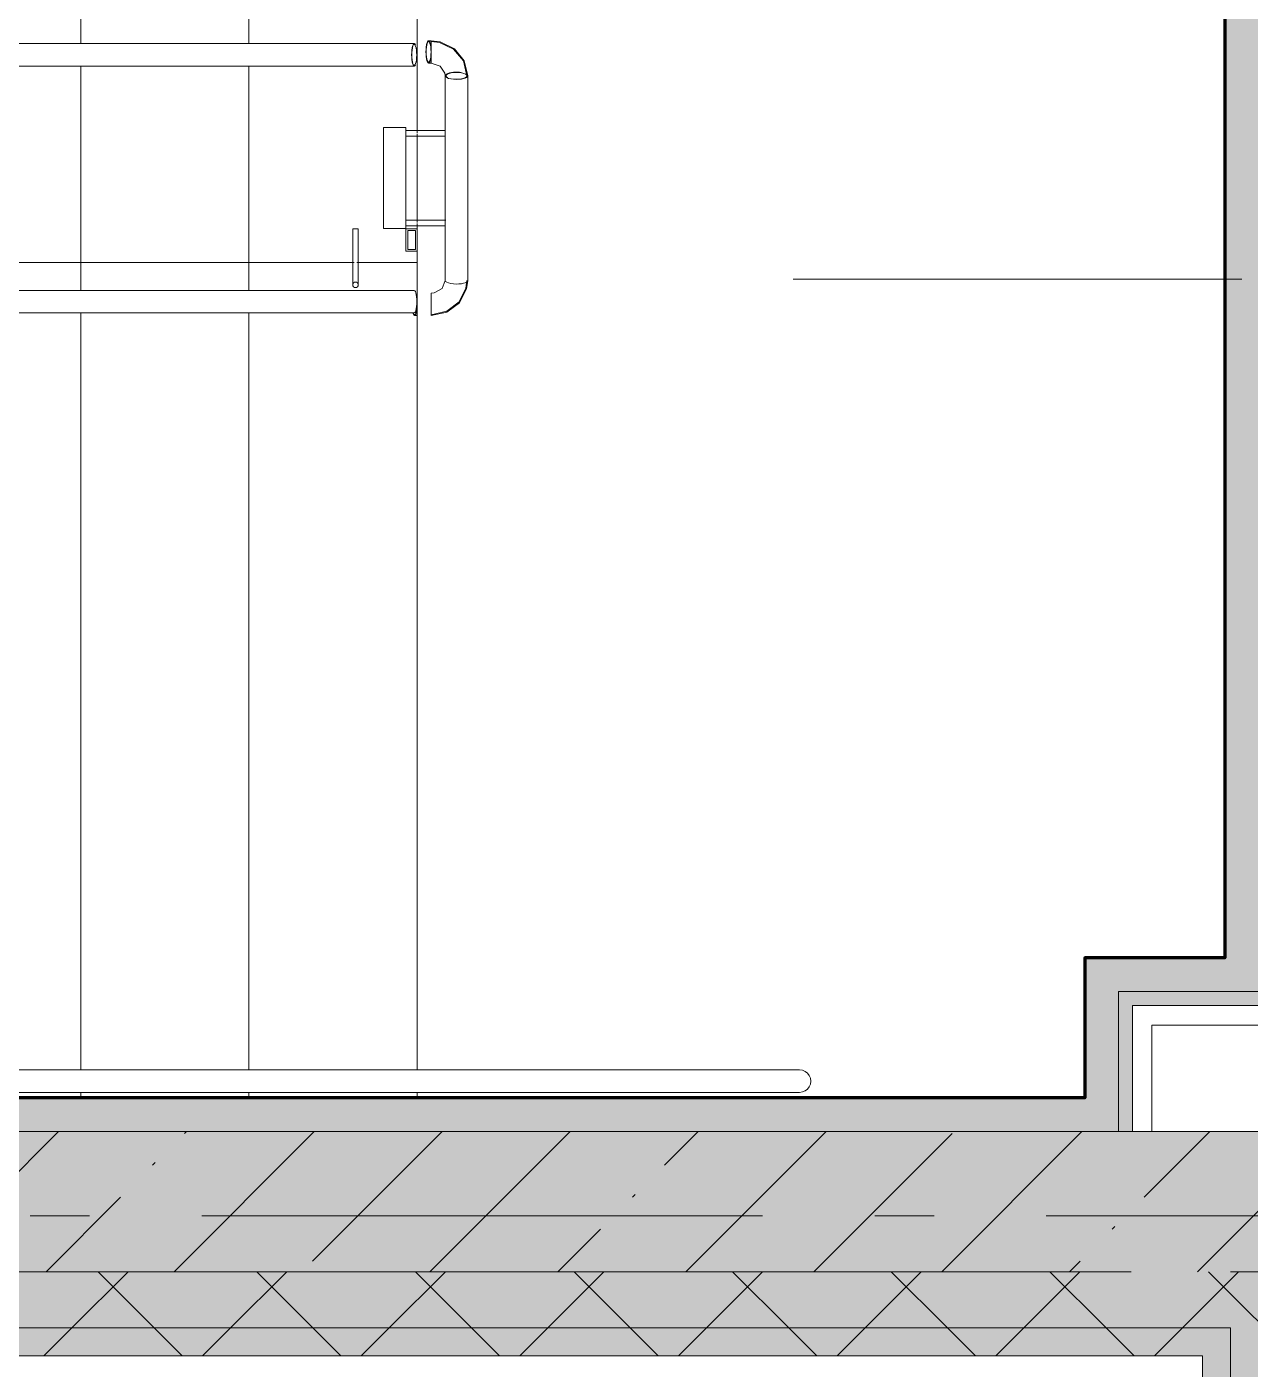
# Model space of a CAD drawing. Header units: millimetres. Extents: x -537608 to 253996, y -217170 to 186033.
# Drawn here: x -293657 to -291476, y 626 to 3019 of the extents above; entities that cross this region are included whole.
import ezdxf

# ---------------------------------------------------------------- set-up
doc = ezdxf.new("R2010")
doc.units = ezdxf.units.MM
doc.layers.add('16) Лак 1.6м', color=160, linetype='Continuous', lineweight=90)
doc.layers.add('PDF _Геометрия', color=7, linetype='Continuous')
doc.layers.add('PDF _Сплошная заливка', color=7, linetype='Continuous', true_color=0xffffff)

msp = doc.modelspace()

# ---------------------------------------------------------------- hatches: boundary and pattern name
at = {"layer": 'PDF _Сплошная заливка', "true_color": 0x56bc34, "transparency": 33554559}
msp.add_hatch(color=85, dxfattribs=at).paths.add_polyline_path([(-291521.3543, 1299.1702), (-291521.3543, 1359.1708), (-291771.3553, 1359.1708), (-291771.3553, 1299.1702), (-291711.3546, 1299.1702)])
at = {"layer": 'PDF _Сплошная заливка', "true_color": 0x77b143, "transparency": 33554559}
msp.add_hatch(color=75, dxfattribs=at).paths.add_polyline_path([(-291461.3557, 1274.1701), (-291461.3557, 1299.1702), (-291686.3545, 1299.1702), (-291686.3545, 1274.1701), (-291651.3561, 1274.1701)])
at = {"layer": 'PDF _Сплошная заливка', "true_color": 0x56bc34, "transparency": 33554559}
h = msp.add_hatch(color=85, dxfattribs=at)
h.paths.add_polyline_path([(-291711.3546, 1049.3435), (-291711.3546, 1109.3442), (-297761.3568, 1109.3442), (-297761.3568, 1049.3435), (-292091.069, 1049.3435)], flags=0)
h.paths.add_polyline_path([(-298761.3568, 1049.3435), (-298761.3568, 1109.3442), (-298931.3584, 1109.3442), (-298931.3584, 1049.3435), (-298794.8955, 1049.3435)], flags=0)
at = {"layer": 'PDF _Сплошная заливка', "transparency": 33554559}
h = msp.add_hatch(color=256, dxfattribs=at)
h.paths.add_polyline_path([(-291661.3544, 799.3446), (-291461.3557, 799.3446), (-291461.3557, 1049.3435), (-297761.3568, 1049.3435), (-297761.3568, 799.3446), (-291672.0805, 799.3446)], flags=0)
h.paths.add_polyline_path([(-298761.3568, 799.3446), (-298761.3568, 1049.3435), (-298931.3584, 1049.3435), (-298931.3584, 799.3446), (-298794.8955, 799.3446)], flags=0)
h = msp.add_hatch(color=256, dxfattribs=at)
h.paths.add_polyline_path([(-291511.3559, 699.3442), (-291511.3559, 799.3446), (-297824.3565, 799.3446), (-297824.3565, 699.3442), (-291561.3561, 699.3442)], flags=0)
h.paths.add_polyline_path([(-298961.3577, 699.3442), (-298699.356, 699.3442), (-298699.356, 799.3446), (-298961.3577, 799.3446), (-298961.3577, 787.667)], flags=0)
h.paths.add_polyline_path([(-300942.9067, 699.3442), (-299461.3555, 699.3442), (-299461.3555, 799.3446), (-300942.9067, 799.3446)], flags=0)
h.paths.add_polyline_path([(-301942.9067, 699.3442), (-301942.9067, 799.3446), (-303150.9122, 799.3446), (-303150.9122, 699.3442), (-302146.8044, 699.3442)], flags=0)
h.paths.add_polyline_path([(-307970.9122, 699.3442), (-307970.9122, 799.3446), (-309150.912, 799.3446), (-309150.912, 699.3442), (-308012.6536, 699.3442)], flags=0)
h.paths.add_polyline_path([(-305498.7176, 699.3442), (-304970.9123, 699.3442), (-304970.9123, 799.3446), (-306150.9121, 799.3446), (-306150.9121, 699.3442)], flags=0)
h.paths.add_polyline_path([(-310970.912, 699.3442), (-310970.912, 799.3446), (-312150.9119, 799.3446), (-312150.9119, 699.3442), (-311364.5669, 699.3442)], flags=0)
h.paths.add_polyline_path([(-313970.9119, 699.3442), (-313970.9119, 799.3446), (-315150.9119, 799.3446), (-315150.9119, 699.3442), (-314716.4758, 699.3442)], flags=0)
h.paths.add_polyline_path([(-318150.9161, 699.3442), (-316970.9161, 699.3442), (-316970.9161, 799.3446), (-318150.9161, 799.3446)], flags=0)
h.paths.add_polyline_path([(-320163.3342, 699.3442), (-319970.916, 699.3442), (-319970.916, 799.3446), (-321450.9172, 799.3446), (-321450.9172, 699.3442), (-320582.325, 699.3442)], flags=0)
h.paths.add_polyline_path([(-324450.9171, 699.3442), (-323270.9173, 699.3442), (-323270.9173, 799.3446), (-324450.9171, 799.3446)], flags=0)
h.paths.add_polyline_path([(-326270.9172, 699.3442), (-326270.9172, 799.3446), (-327450.917, 799.3446), (-327450.917, 699.3442), (-326448.1699, 699.3442)], flags=0)
h.paths.add_polyline_path([(-329270.9171, 699.3442), (-329270.9171, 799.3446), (-330450.9212, 799.3446), (-330450.9212, 699.3442), (-329381.0923, 699.3442)], flags=0)
h.paths.add_polyline_path([(-333151.992, 699.3442), (-332270.917, 699.3442), (-332270.917, 799.3446), (-333450.9168, 799.3446), (-333450.9168, 699.3442)], flags=0)
h.paths.add_polyline_path([(-335270.9212, 699.3442), (-335270.9212, 799.3446), (-336450.9211, 799.3446), (-336450.9211, 699.3442), (-335665.928, 699.3442)], flags=0)
h.paths.add_polyline_path([(-338270.9168, 699.3442), (-338270.9168, 799.3446), (-339511.363, 799.3446), (-339511.363, 699.3442), (-339017.8456, 699.3442)], flags=0)
h.paths.add_polyline_path([(-341211.3702, 699.3442), (-341211.3702, 799.3446), (-342511.3672, 799.3446), (-342511.3672, 699.3442), (-341531.7729, 699.3442)], flags=0)
h.paths.add_polyline_path([(-344464.6997, 699.3442), (-344211.3658, 699.3442), (-344211.3658, 799.3446), (-345511.3714, 799.3446), (-345511.3714, 699.3442), (-344883.6905, 699.3442)], flags=0)
h.paths.add_polyline_path([(-348511.367, 699.3442), (-347211.3701, 699.3442), (-347211.3701, 799.3446), (-348511.367, 799.3446)], flags=0)
h.paths.add_polyline_path([(-349911.5538, 699.3442), (-349386.3707, 699.3442), (-349386.3707, 799.3446), (-359224.3735, 799.3446), (-359224.3735, 699.3442), (-351587.5169, 699.3442)], flags=0)
h.paths.add_polyline_path([(-360805.2708, 699.3442), (-360099.3686, 699.3442), (-360099.3686, 799.3446), (-368361.3744, 799.3446), (-368361.3744, 699.3442), (-361643.2523, 699.3442)], flags=0)
h = msp.add_hatch(color=256, dxfattribs=at)
h.paths.add_polyline_path([(-291411.3555, -11450.6591), (-291411.3555, -10887.6599), (-291511.3559, -10887.6599), (-291511.3559, -11450.6591)], flags=0)
h.paths.add_polyline_path([(-291411.3555, -9187.6588), (-291411.3555, -7950.6578), (-291511.3559, -7950.6578), (-291511.3559, -9187.6588)], flags=0)
h.paths.add_polyline_path([(-291411.3555, -6250.6576), (-291411.3555, -5087.6575), (-291511.3559, -5087.6575), (-291511.3559, -6250.6576)], flags=0)
h.paths.add_polyline_path([(-291511.3559, -3387.6566), (-291411.3555, -3387.6566), (-291411.3555, -2187.6558), (-291511.3559, -2187.6558), (-291511.3559, -2700.6575)], flags=0)
h.paths.add_polyline_path([(-291411.3555, -487.6572), (-291411.3555, 799.3446), (-291511.3559, 799.3446), (-291511.3559, -487.6572)], flags=0)
h = msp.add_hatch(color=256, dxfattribs=at)
h.paths.add_polyline_path([(-291672.0805, 649.3439), (-291561.3561, 649.3439), (-291561.3561, 699.3442), (-297824.3565, 699.3442), (-297824.3565, 649.3439), (-291688.3546, 649.3439)], flags=0)
h.paths.add_polyline_path([(-299632.8727, 649.3439), (-299461.3555, 649.3439), (-299461.3555, 699.3442), (-300942.9067, 699.3442), (-300942.9067, 649.3439), (-300470.8499, 649.3439)], flags=0)
h.paths.add_polyline_path([(-298699.356, 649.3439), (-298699.356, 699.3442), (-298961.3577, 699.3442), (-298961.3577, 649.3439), (-298794.8955, 649.3439)], flags=0)
h.paths.add_polyline_path([(-301942.9067, 649.3439), (-301942.9067, 699.3442), (-303150.9122, 699.3442), (-303150.9122, 649.3439), (-302146.8044, 649.3439)], flags=0)
h.paths.add_polyline_path([(-304970.9123, 649.3439), (-304970.9123, 699.3442), (-306150.9121, 699.3442), (-306150.9121, 649.3439), (-305498.7176, 649.3439)], flags=0)
h.paths.add_polyline_path([(-307970.9122, 649.3439), (-307970.9122, 699.3442), (-309150.912, 699.3442), (-309150.912, 649.3439), (-308012.6536, 649.3439)], flags=0)
h.paths.add_polyline_path([(-310970.912, 649.3439), (-310970.912, 699.3442), (-312150.9119, 699.3442), (-312150.9119, 649.3439), (-311364.5669, 649.3439)], flags=0)
h.paths.add_polyline_path([(-313970.9119, 649.3439), (-313970.9119, 699.3442), (-315150.9119, 699.3442), (-315150.9119, 649.3439), (-314716.4758, 649.3439)], flags=0)
h.paths.add_polyline_path([(-320163.3342, 649.3439), (-319970.916, 649.3439), (-319970.916, 699.3442), (-321450.9172, 699.3442), (-321450.9172, 649.3439), (-320582.325, 649.3439)], flags=0)
h.paths.add_polyline_path([(-318150.9161, 649.3439), (-316970.9161, 649.3439), (-316970.9161, 699.3442), (-318150.9161, 699.3442)], flags=0)
h.paths.add_polyline_path([(-323270.9173, 649.3439), (-323270.9173, 699.3442), (-324450.9171, 699.3442), (-324450.9171, 649.3439), (-323934.2382, 649.3439)], flags=0)
h.paths.add_polyline_path([(-326448.1699, 649.3439), (-326270.9172, 649.3439), (-326270.9172, 699.3442), (-327450.917, 699.3442), (-327450.917, 649.3439), (-327286.1471, 649.3439)], flags=0)
h.paths.add_polyline_path([(-329381.0923, 649.3439), (-329270.9171, 649.3439), (-329270.9171, 699.3442), (-330450.9212, 699.3442), (-330450.9212, 649.3439), (-329800.0831, 649.3439)], flags=0)
h.paths.add_polyline_path([(-332270.917, 649.3439), (-332270.917, 699.3442), (-333450.9168, 699.3442), (-333450.9168, 649.3439), (-332314.0191, 649.3439)], flags=0)
h.paths.add_polyline_path([(-335665.928, 649.3439), (-335270.9212, 649.3439), (-335270.9212, 699.3442), (-336450.9211, 699.3442), (-336450.9211, 649.3439)], flags=0)
h.paths.add_polyline_path([(-339017.8456, 649.3439), (-338270.9168, 649.3439), (-338270.9168, 699.3442), (-339511.363, 699.3442), (-339511.363, 649.3439)], flags=0)
h.paths.add_polyline_path([(-341531.7729, 649.3439), (-341211.3702, 649.3439), (-341211.3702, 699.3442), (-342511.3672, 699.3442), (-342511.3672, 649.3439), (-342369.7545, 649.3439)], flags=0)
h.paths.add_polyline_path([(-344211.3658, 649.3439), (-344211.3658, 699.3442), (-345511.3714, 699.3442), (-345511.3714, 649.3439), (-344464.6997, 649.3439)], flags=0)
h.paths.add_polyline_path([(-347397.6265, 649.3439), (-347211.3701, 649.3439), (-347211.3701, 699.3442), (-348511.367, 699.3442), (-348511.367, 649.3439), (-348235.5994, 649.3439)], flags=0)
h.paths.add_polyline_path([(-349386.3707, 649.3439), (-349386.3707, 699.3442), (-359224.3735, 699.3442), (-359224.3735, 649.3439), (-349911.5538, 649.3439)], flags=0)
h.paths.add_polyline_path([(-360099.3686, 649.3439), (-360099.3686, 699.3442), (-368461.3748, 699.3442), (-368461.3748, 649.3439), (-360805.2708, 649.3439)], flags=0)
h = msp.add_hatch(color=256, dxfattribs=at)
h.paths.add_polyline_path([(-291511.3559, -11450.6591), (-291511.3559, -10887.6599), (-291561.3561, -10887.6599), (-291561.3561, -11450.6591)], flags=0)
h.paths.add_polyline_path([(-291561.3561, -9187.6588), (-291511.3559, -9187.6588), (-291511.3559, -7950.6578), (-291561.3561, -7950.6578), (-291561.3561, -9001.643)], flags=0)
h.paths.add_polyline_path([(-291511.3559, -6250.6576), (-291511.3559, -5087.6575), (-291561.3561, -5087.6575), (-291561.3561, -6250.6576)], flags=0)
h.paths.add_polyline_path([(-291511.3559, -3387.6566), (-291511.3559, -2187.6558), (-291561.3561, -2187.6558), (-291561.3561, -3387.6566)], flags=0)
h.paths.add_polyline_path([(-291561.3561, -487.6572), (-291511.3559, -487.6572), (-291511.3559, 699.3442), (-291561.3561, 699.3442), (-291561.3561, -457.8366)], flags=0)

# ---------------------------------------------------------------- linework, layer by layer
at = {"layer": '16) Лак 1.6м'}
msp.add_lwpolyline([(-295996.3561, 5249.3442), (-295996.3561, 4759.3447), (-296961.3577, 4759.3447), (-296961.3577, 4389.3444), (-291521.3543, 4389.3444), (-291521.3543, 1359.1708), (-291771.3553, 1359.1708), (-291771.3553, 1109.3442), (-298901.3591, 1109.3442), (-298901.3591, 8489.3447), (-298761.3568, 8489.3447)], dxfattribs=at)
at = {"layer": 'PDF _Геометрия', "lineweight": 9}
for p, q in [((-291521.3543, 1359.1708), (-291521.3543, 4389.3444)), ((-292944.0201, 2990.2621), (-292943.1244, 2992.6432)), ((-292943.1244, 2992.6432), (-292942.1277, 2994.1223)), ((-292941.6023, 2992.9898), (-292942.6249, 2991.922)), ((-292942.1277, 2994.1223), (-292941.077, 2994.6239)), ((-292941.077, 2993.1255), (-292941.6023, 2992.9898)), ((-292936.3556, 2994.6239), (-292941.077, 2994.6239)), ((-292941.077, 2994.6239), (-292940.0264, 2994.1223)), ((-292940.5495, 2992.9898), (-292941.077, 2993.1255)), ((-292939.529, 2991.922), (-292940.5495, 2992.9898)), ((-292940.0264, 2994.1223), (-292939.0274, 2992.6432)), ((-292939.0274, 2992.6432), (-292938.1339, 2990.2621)), ((-292920.5055, 2992.7358), (-292936.3556, 2994.6239)), ((-292936.3556, 2994.5809), (-292936.3556, 2994.6239)), ((-292936.3556, 2994.6239), (-292936.3556, 2994.2429)), ((-292936.3556, 2993.9436), (-292936.3556, 2994.6239)), ((-292936.3556, 2994.6239), (-292936.3556, 2993.9436)), ((-292936.3556, 2993.5582), (-292936.3556, 2994.5809)), ((-292936.3556, 2994.2429), (-292936.3556, 2992.57)), ((-292936.3556, 2991.9456), (-292936.3556, 2993.9436)), ((-292936.3556, 2993.9436), (-292936.3556, 2991.9456)), ((-292936.3556, 2991.6464), (-292936.3556, 2993.5582)), ((-292921.8468, 2991.5086), (-292936.3556, 2993.1255)), ((-292936.3556, 2992.4946), (-292936.3556, 2993.1255)), ((-292936.3556, 2993.1255), (-292936.3556, 2992.4946)), ((-292936.3556, 2992.7724), (-292936.3556, 2993.1233)), ((-292936.3556, 2993.1233), (-292936.3556, 2993.0845)), ((-292936.3556, 2993.0845), (-292936.3556, 2992.1372)), ((-292936.3556, 2991.2244), (-292936.3556, 2992.7724)), ((-292936.3556, 2992.57), (-292936.3556, 2989.6721)), ((-292936.3556, 2990.6453), (-292936.3556, 2992.4946)), ((-292936.3556, 2992.4946), (-292936.3556, 2990.6453)), ((-292936.3556, 2992.1372), (-292936.3556, 2989.9972)), ((-292895.0705, 2980.3821), (-292920.5055, 2992.7358)), ((-292966.6347, 2989.3449), (-296856.0782, 2989.3449)), ((-292971.3561, 2969.3439), (-292971.2377, 2973.7941)), ((-292971.2377, 2964.8938), (-292971.3561, 2969.3439)), ((-292971.2377, 2973.7941), (-292970.8889, 2978.0225)), ((-292970.8739, 2973.7725), (-292971.0009, 2969.3439)), ((-292971.0009, 2969.3439), (-292970.8739, 2964.9175)), ((-292970.8889, 2978.0225), (-292970.3248, 2981.8139)), ((-292970.5014, 2977.9428), (-292970.8739, 2973.7725)), ((-292969.9029, 2981.6115), (-292970.5014, 2977.9428)), ((-292970.3248, 2981.8139), (-292969.5778, 2984.9808)), ((-292969.1149, 2984.5696), (-292969.9029, 2981.6115)), ((-292969.5778, 2984.9808), (-292968.6822, 2987.3642)), ((-292968.6822, 2987.3642), (-292967.6854, 2988.8432)), ((-292967.1601, 2987.7086), (-292968.1827, 2986.6429)), ((-292967.6854, 2988.8432), (-292966.6347, 2989.3449)), ((-292966.6347, 2987.8442), (-292967.1601, 2987.7086)), ((-292966.3763, 2987.8442), (-292966.9016, 2987.7086)), ((-292966.6347, 2989.3449), (-292965.5841, 2988.8432)), ((-292966.1073, 2987.7086), (-292966.6347, 2987.8442)), ((-292966.3763, 2989.3449), (-292965.3257, 2988.8432)), ((-292965.8489, 2987.7086), (-292966.3763, 2987.8442)), ((-292965.0846, 2986.6429), (-292966.1073, 2987.7086)), ((-292965.5841, 2988.8432), (-292964.5851, 2987.3642)), ((-292965.3257, 2988.8432), (-292964.3267, 2987.3642)), ((-292964.1524, 2984.5696), (-292965.0846, 2986.6429)), ((-292963.3644, 2981.6115), (-292964.1524, 2984.5696)), ((-292962.768, 2977.9428), (-292963.3644, 2981.6115)), ((-292962.9424, 2981.8139), (-292962.3805, 2978.0225)), ((-292962.3934, 2973.7725), (-292962.768, 2977.9428)), ((-292962.6841, 2981.8139), (-292962.1221, 2978.0225)), ((-292962.1351, 2973.7725), (-292962.5097, 2977.9428)), ((-292962.2664, 2969.3439), (-292962.3934, 2973.7725)), ((-292962.3934, 2964.9175), (-292962.2664, 2969.3439)), ((-292962.3805, 2978.0225), (-292962.0317, 2973.7941)), ((-292962.008, 2969.3439), (-292962.1351, 2973.7725)), ((-292962.1351, 2964.9175), (-292962.008, 2969.3439)), ((-292962.1221, 2978.0225), (-292961.7734, 2973.7941)), ((-292962.0317, 2973.7941), (-292961.9133, 2969.3439)), ((-292961.9133, 2969.3439), (-292962.0317, 2964.8938)), ((-292961.7734, 2973.7941), (-292961.6549, 2969.3439)), ((-292961.6549, 2969.3439), (-292961.7734, 2964.8938)), ((-292945.7984, 2974.6251), (-292945.68, 2979.0753)), ((-292945.68, 2970.175), (-292945.7984, 2974.6251)), ((-292945.68, 2979.0753), (-292945.3312, 2983.3015)), ((-292945.3312, 2965.9466), (-292945.68, 2970.175)), ((-292945.3183, 2979.0516), (-292945.4432, 2974.6251)), ((-292945.4432, 2974.6251), (-292945.3183, 2970.1965)), ((-292945.3312, 2983.3015), (-292944.7693, 2987.095)), ((-292944.9437, 2983.2219), (-292945.3183, 2979.0516)), ((-292945.3183, 2970.1965), (-292944.9437, 2966.0284)), ((-292944.3452, 2986.8927), (-292944.9437, 2983.2219)), ((-292944.7693, 2987.095), (-292944.0201, 2990.2621)), ((-292943.5572, 2989.8508), (-292944.3452, 2986.8927)), ((-292942.6249, 2991.922), (-292943.5572, 2989.8508)), ((-292938.5968, 2989.8508), (-292939.529, 2991.922)), ((-292937.8088, 2986.8927), (-292938.5968, 2989.8508)), ((-292938.1339, 2990.2621), (-292937.3846, 2987.095)), ((-292937.2103, 2983.2219), (-292937.8088, 2986.8927)), ((-292937.3846, 2987.095), (-292936.8227, 2983.3015)), ((-292936.8357, 2979.0516), (-292937.2103, 2983.2219)), ((-292937.2103, 2966.0284), (-292936.8357, 2970.1965)), ((-292936.7086, 2974.6251), (-292936.8357, 2979.0516)), ((-292936.8357, 2970.1965), (-292936.7086, 2974.6251)), ((-292936.8227, 2983.3015), (-292936.474, 2979.0753)), ((-292936.474, 2970.175), (-292936.8227, 2965.9466)), ((-292936.474, 2979.0753), (-292936.3556, 2974.6251)), ((-292936.3556, 2974.6251), (-292936.474, 2970.175)), ((-292936.3556, 2988.7679), (-292936.3556, 2991.9456)), ((-292936.3556, 2991.9456), (-292936.3556, 2988.7679)), ((-292936.3556, 2988.8841), (-292936.3556, 2991.6464)), ((-292936.3556, 2988.544), (-292936.3556, 2991.2244)), ((-292936.3556, 2987.7065), (-292936.3556, 2990.6453)), ((-292936.3556, 2990.6453), (-292936.3556, 2987.7065)), ((-292936.3556, 2989.9972), (-292936.3556, 2986.8109)), ((-292936.3556, 2989.6721), (-292936.3556, 2985.7516)), ((-292936.3556, 2985.4071), (-292936.3556, 2988.8841)), ((-292936.3556, 2984.6256), (-292936.3556, 2988.7679)), ((-292936.3556, 2988.7679), (-292936.3556, 2984.6256)), ((-292936.3556, 2984.9162), (-292936.3556, 2988.544)), ((-292936.3556, 2983.8742), (-292936.3556, 2987.7065)), ((-292936.3556, 2987.7065), (-292936.3556, 2983.8742)), ((-292936.3556, 2986.8109), (-292936.3556, 2982.7934)), ((-292936.3556, 2985.7516), (-292936.3556, 2981.0711)), ((-292936.3556, 2981.3918), (-292936.3556, 2985.4071)), ((-292936.3556, 2980.5867), (-292936.3556, 2984.9162)), ((-292936.3556, 2979.8008), (-292936.3556, 2984.6256)), ((-292936.3556, 2984.6256), (-292936.3556, 2979.8008)), ((-292936.3556, 2979.4133), (-292936.3556, 2983.8742)), ((-292936.3556, 2983.8742), (-292936.3556, 2979.4133)), ((-292936.3556, 2982.7934), (-292936.3556, 2978.2184)), ((-292936.3556, 2977.0343), (-292936.3556, 2981.3918)), ((-292936.3556, 2981.0711), (-292936.3556, 2976.6919)), ((-292936.3556, 2975.8502), (-292936.3556, 2980.5867)), ((-292936.3556, 2974.6251), (-292936.3556, 2979.8008)), ((-292936.3556, 2979.8008), (-292936.3556, 2974.6251)), ((-292936.3556, 2974.6251), (-292936.3556, 2979.4133)), ((-292936.3556, 2979.4133), (-292936.3556, 2974.6251)), ((-292936.3556, 2978.2184), (-292936.3556, 2973.3979)), ((-292936.3556, 2972.5561), (-292936.3556, 2977.0343)), ((-292936.3556, 2976.6919), (-292936.3556, 2972.2138)), ((-292936.3556, 2971.0319), (-292936.3556, 2975.8502)), ((-292936.3556, 2974.6251), (-292936.3556, 2969.4494)), ((-292936.3556, 2969.4494), (-292936.3556, 2974.6251)), ((-292936.3556, 2974.6251), (-292936.3556, 2969.8369)), ((-292936.3556, 2969.8369), (-292936.3556, 2974.6251)), ((-292936.3556, 2973.3979), (-292936.3556, 2968.6636)), ((-292936.3556, 2968.1792), (-292936.3556, 2972.5561)), ((-292936.3556, 2972.2138), (-292936.3556, 2967.8584)), ((-292936.3556, 2966.4568), (-292936.3556, 2971.0319)), ((-292936.3556, 2969.8369), (-292936.3556, 2965.3738)), ((-292936.3556, 2965.3738), (-292936.3556, 2969.8369)), ((-292936.3556, 2969.4494), (-292936.3556, 2964.6246)), ((-292936.3556, 2964.6246), (-292936.3556, 2969.4494)), ((-292936.3556, 2968.6636), (-292936.3556, 2964.334)), ((-292936.3556, 2963.4987), (-292936.3556, 2968.1792)), ((-292896.541, 2979.6286), (-292921.8468, 2991.5086)), ((-292879.102, 2958.4586), (-292896.541, 2979.6286)), ((-292877.6036, 2958.8138), (-292895.0705, 2980.3821)), ((-296856.0782, 2949.3451), (-292966.6347, 2949.3451)), ((-292970.8889, 2960.6675), (-292971.2377, 2964.8938)), ((-292970.3248, 2956.874), (-292970.8889, 2960.6675)), ((-292970.8739, 2964.9175), (-292970.5014, 2960.7472)), ((-292970.5014, 2960.7472), (-292969.9029, 2957.0764)), ((-292969.5778, 2953.707), (-292970.3248, 2956.874)), ((-292969.9029, 2957.0764), (-292969.1149, 2954.1204)), ((-292968.6822, 2951.3258), (-292969.5778, 2953.707)), ((-292967.6854, 2949.8468), (-292968.6822, 2951.3258)), ((-292968.1827, 2952.0471), (-292967.1601, 2950.9792)), ((-292966.6347, 2949.3451), (-292967.6854, 2949.8468)), ((-292967.1601, 2950.9792), (-292966.6347, 2950.8436)), ((-292966.9016, 2950.9792), (-292966.3763, 2950.8436)), ((-292966.6347, 2950.8436), (-292966.1073, 2950.9792)), ((-292965.5841, 2949.8468), (-292966.6347, 2949.3451)), ((-292966.3763, 2950.8436), (-292965.8489, 2950.9792)), ((-292965.3257, 2949.8468), (-292966.3763, 2949.3451)), ((-292966.1073, 2950.9792), (-292965.0846, 2952.0471)), ((-292964.5851, 2951.3258), (-292965.5841, 2949.8468)), ((-292964.3267, 2951.3258), (-292965.3257, 2949.8468)), ((-292965.0846, 2952.0471), (-292964.1524, 2954.1204)), ((-292964.1524, 2954.1204), (-292963.3644, 2957.0764)), ((-292963.3644, 2957.0764), (-292962.768, 2960.7472)), ((-292962.3805, 2960.6675), (-292962.9424, 2956.874)), ((-292962.768, 2960.7472), (-292962.3934, 2964.9175)), ((-292962.1221, 2960.6675), (-292962.6841, 2956.874)), ((-292962.5097, 2960.7472), (-292962.1351, 2964.9175)), ((-292962.0317, 2964.8938), (-292962.3805, 2960.6675)), ((-292961.7734, 2964.8938), (-292962.1221, 2960.6675)), ((-292944.7693, 2962.1552), (-292945.3312, 2965.9466)), ((-292944.9437, 2966.0284), (-292944.3452, 2962.3576)), ((-292944.0201, 2958.9882), (-292944.7693, 2962.1552)), ((-292944.3452, 2962.3576), (-292943.5572, 2959.3994)), ((-292943.1244, 2956.6049), (-292944.0201, 2958.9882)), ((-292943.5572, 2959.3994), (-292942.6249, 2957.3262)), ((-292942.1277, 2955.1258), (-292943.1244, 2956.6049)), ((-292942.6249, 2957.3262), (-292941.6023, 2956.2604)), ((-292941.077, 2954.6242), (-292942.1277, 2955.1258)), ((-292941.6023, 2956.2604), (-292941.077, 2956.1248)), ((-292941.077, 2956.1248), (-292940.5495, 2956.2604)), ((-292940.0264, 2955.1258), (-292941.077, 2954.6242)), ((-292941.077, 2954.6242), (-292936.3556, 2954.6242)), ((-292940.5495, 2956.2604), (-292939.529, 2957.3262)), ((-292939.0274, 2956.6049), (-292940.0264, 2955.1258)), ((-292939.529, 2957.3262), (-292938.5968, 2959.3994)), ((-292938.1339, 2958.9882), (-292939.0274, 2956.6049)), ((-292938.5968, 2959.3994), (-292937.8088, 2962.3576)), ((-292937.3846, 2962.1552), (-292938.1339, 2958.9882)), ((-292937.8088, 2962.3576), (-292937.2103, 2966.0284)), ((-292936.8227, 2965.9466), (-292937.3846, 2962.1552)), ((-292936.3556, 2967.8584), (-292936.3556, 2963.841)), ((-292936.3556, 2962.4394), (-292936.3556, 2966.4568)), ((-292936.3556, 2965.3738), (-292936.3556, 2961.5438)), ((-292936.3556, 2961.5438), (-292936.3556, 2965.3738)), ((-292936.3556, 2964.6246), (-292936.3556, 2960.4823)), ((-292936.3556, 2960.4823), (-292936.3556, 2964.6246)), ((-292936.3556, 2964.334), (-292936.3556, 2960.7041)), ((-292936.3556, 2963.841), (-292936.3556, 2960.3661)), ((-292936.3556, 2959.576), (-292936.3556, 2963.4987)), ((-292936.3556, 2959.2508), (-292936.3556, 2962.4394)), ((-292936.3556, 2961.5438), (-292936.3556, 2958.6029)), ((-292936.3556, 2958.6029), (-292936.3556, 2961.5438)), ((-292936.3556, 2960.7041), (-292936.3556, 2958.0259)), ((-292936.3556, 2960.4823), (-292936.3556, 2957.3046)), ((-292936.3556, 2957.3046), (-292936.3556, 2960.4823)), ((-292936.3556, 2960.3661), (-292936.3556, 2957.6038)), ((-292936.3556, 2956.6802), (-292936.3556, 2959.576)), ((-292936.3556, 2957.1108), (-292936.3556, 2959.2508)), ((-292936.3556, 2958.6029), (-292936.3556, 2956.7556)), ((-292936.3556, 2956.7556), (-292936.3556, 2958.6029)), ((-292936.3556, 2958.0259), (-292936.3556, 2956.4779)), ((-292936.3556, 2957.6038), (-292936.3556, 2955.6921)), ((-292936.3556, 2957.3046), (-292936.3556, 2955.3066)), ((-292936.3556, 2955.3066), (-292936.3556, 2957.3046)), ((-292936.3556, 2956.1657), (-292936.3556, 2957.1108)), ((-292936.3556, 2956.7556), (-292936.3556, 2956.1248)), ((-292936.3556, 2956.1248), (-292936.3556, 2956.7556)), ((-292936.3556, 2955.0053), (-292936.3556, 2956.6802)), ((-292936.3556, 2956.4779), (-292936.3556, 2956.1269)), ((-292936.3556, 2956.1269), (-292936.3556, 2956.1657)), ((-292936.3556, 2955.6921), (-292936.3556, 2954.6694)), ((-292936.3556, 2955.3066), (-292936.3556, 2954.6242)), ((-292936.3556, 2954.6242), (-292936.3556, 2955.3066)), ((-292936.3556, 2954.6264), (-292936.3556, 2955.0053)), ((-292936.3556, 2954.6694), (-292936.3556, 2954.6264)), ((-292936.3556, 2954.6242), (-292920.456, 2949.4485)), ((-292920.456, 2949.4485), (-292911.8829, 2936.6298)), ((-292872.8564, 2932.0246), (-292879.102, 2958.4586)), ((-292871.3557, 2932.0246), (-292877.6036, 2958.8138)), ((-292911.8829, 2936.6298), (-292911.3555, 2932.0246)), ((-292911.3555, 2932.0246), (-292910.6751, 2933.6931)), ((-292910.8538, 2933.4606), (-292911.3555, 2932.0246)), ((-292911.3555, 2932.0246), (-292911.3555, 2567.1354)), ((-292911.3555, 2932.0246), (-292910.6751, 2930.3582)), ((-292910.6751, 2930.3582), (-292911.3555, 2932.0246)), ((-292909.3748, 2934.8235), (-292910.8538, 2933.4606)), ((-292910.6751, 2933.6931), (-292908.6751, 2935.2476)), ((-292910.6751, 2930.3582), (-292908.6751, 2928.8038)), ((-292908.6751, 2928.8038), (-292910.6751, 2930.3582)), ((-292909.2262, 2933.5683), (-292909.8548, 2932.0246)), ((-292909.8548, 2932.0246), (-292909.2262, 2933.5683)), ((-292909.8548, 2932.0246), (-292909.2262, 2930.4831)), ((-292909.2262, 2930.4831), (-292909.8548, 2932.0246)), ((-292906.9914, 2936.0441), (-292909.3748, 2934.8235)), ((-292907.3768, 2935.0065), (-292909.2262, 2933.5683)), ((-292909.2262, 2933.5683), (-292907.3768, 2935.0065)), ((-292909.2262, 2930.4831), (-292907.3768, 2929.0449)), ((-292907.3768, 2929.0449), (-292909.2262, 2930.4831)), ((-292908.6751, 2928.8038), (-292905.4973, 2927.469)), ((-292905.4973, 2927.469), (-292908.6751, 2928.8038)), ((-292904.438, 2936.2422), (-292907.3768, 2935.0065)), ((-292907.3768, 2935.0065), (-292904.438, 2936.2422)), ((-292903.8266, 2937.0647), (-292906.9914, 2936.0441)), ((-292905.4973, 2927.469), (-292901.355, 2926.4442)), ((-292901.355, 2926.4442), (-292905.4973, 2927.469)), ((-292900.6058, 2937.1896), (-292904.438, 2936.2422)), ((-292904.438, 2936.2422), (-292900.6058, 2937.1896)), ((-292900.0353, 2937.8332), (-292903.8266, 2937.0647)), ((-292901.355, 2937.6072), (-292896.5323, 2938.251)), ((-292901.355, 2926.4442), (-292896.5323, 2925.8004)), ((-292896.5323, 2925.8004), (-292901.355, 2926.4442)), ((-292896.1427, 2937.7838), (-292900.6058, 2937.1896)), ((-292900.6058, 2937.1896), (-292896.1427, 2937.7838)), ((-292896.1427, 2926.2676), (-292900.6058, 2926.8618)), ((-292900.6058, 2926.8618), (-292896.1427, 2926.2676)), ((-292895.8111, 2938.3091), (-292900.0353, 2937.8332)), ((-292896.5323, 2938.251), (-292891.3566, 2938.4706)), ((-292896.5323, 2925.8004), (-292891.3566, 2925.5808)), ((-292891.3566, 2925.5808), (-292896.5323, 2925.8004)), ((-292891.3566, 2937.9883), (-292896.1427, 2937.7838)), ((-292896.1427, 2937.7838), (-292891.3566, 2937.9883)), ((-292891.3566, 2926.0631), (-292896.1427, 2926.2676)), ((-292896.1427, 2926.2676), (-292891.3566, 2926.0631)), ((-292891.3566, 2938.4706), (-292895.8111, 2938.3091)), ((-292891.3566, 2938.4706), (-292886.1788, 2938.251)), ((-292886.1788, 2938.251), (-292891.3566, 2938.4706)), ((-292886.5685, 2937.7838), (-292891.3566, 2937.9883)), ((-292891.3566, 2937.9883), (-292886.5685, 2937.7838)), ((-292886.5685, 2926.2676), (-292891.3566, 2926.0631)), ((-292891.3566, 2926.0631), (-292886.5685, 2926.2676)), ((-292891.3566, 2925.5808), (-292886.9001, 2925.7423)), ((-292886.9001, 2925.7423), (-292882.6759, 2926.2181)), ((-292882.1054, 2937.1896), (-292886.5685, 2937.7838)), ((-292886.5685, 2937.7838), (-292882.1054, 2937.1896)), ((-292882.1054, 2926.8618), (-292886.5685, 2926.2676)), ((-292886.5685, 2926.2676), (-292882.1054, 2926.8618)), ((-292886.1788, 2938.251), (-292881.3562, 2937.6072)), ((-292881.3562, 2937.6072), (-292886.1788, 2938.251)), ((-292882.6759, 2926.2181), (-292878.8846, 2926.9867)), ((-292878.2732, 2936.2422), (-292882.1054, 2937.1896)), ((-292882.1054, 2937.1896), (-292878.2732, 2936.2422)), ((-292878.2732, 2927.8092), (-292882.1054, 2926.8618)), ((-292882.1054, 2926.8618), (-292878.2732, 2927.8092)), ((-292878.8846, 2926.9867), (-292875.7198, 2928.0072)), ((-292875.3343, 2935.0065), (-292878.2732, 2936.2422)), ((-292878.2732, 2936.2422), (-292875.3343, 2935.0065)), ((-292875.3343, 2929.0449), (-292878.2732, 2927.8092)), ((-292878.2732, 2927.8092), (-292875.3343, 2929.0449)), ((-292875.7198, 2928.0072), (-292873.3364, 2929.2279)), ((-292873.485, 2933.5683), (-292875.3343, 2935.0065)), ((-292875.3343, 2935.0065), (-292873.485, 2933.5683)), ((-292873.485, 2930.4831), (-292875.3343, 2929.0449)), ((-292875.3343, 2929.0449), (-292873.485, 2930.4831)), ((-292872.036, 2933.6931), (-292874.0361, 2935.2476)), ((-292874.0361, 2935.2476), (-292872.036, 2933.6931)), ((-292872.8564, 2932.0246), (-292873.485, 2933.5683)), ((-292873.485, 2933.5683), (-292872.8564, 2932.0246)), ((-292872.8564, 2932.0246), (-292873.485, 2930.4831)), ((-292873.485, 2930.4831), (-292872.8564, 2932.0246)), ((-292873.3364, 2929.2279), (-292871.8573, 2930.5907)), ((-292871.3557, 2932.0246), (-292872.036, 2933.6931)), ((-292872.036, 2933.6931), (-292871.3557, 2932.0246)), ((-292871.8573, 2930.5907), (-292871.3557, 2932.0246)), ((-292871.3557, 2567.1354), (-292871.3557, 2932.0246)), ((-293021.3564, 2659.5812), (-293021.3564, 2839.581)), ((-293021.3564, 2839.581), (-292981.3567, 2839.581)), ((-292981.3567, 2839.581), (-292981.3567, 2659.5812)), ((-292916.3546, 2834.5797), (-292981.3567, 2834.5797)), ((-292981.3567, 2824.5793), (-292916.3546, 2824.5793)), ((-292910.6751, 2834.5797), (-292916.3546, 2834.5797)), ((-292916.3546, 2824.5793), (-292912.8216, 2824.5793)), ((-293076.3558, 2659.3443), (-293076.3558, 2584.344)), ((-293076.1857, 2659.3443), (-293076.3558, 2659.3443)), ((-293076.3558, 2659.3443), (-293076.1857, 2659.3443)), ((-293075.6862, 2659.3443), (-293076.1857, 2659.3443)), ((-293076.1857, 2659.3443), (-293075.6862, 2659.3443)), ((-293074.8917, 2659.3443), (-293075.6862, 2659.3443)), ((-293075.6862, 2659.3443), (-293074.8917, 2659.3443)), ((-293074.8917, 2659.3443), (-293073.8562, 2659.3443)), ((-293073.8562, 2659.3443), (-293072.6505, 2659.3443)), ((-293072.6505, 2659.3443), (-293071.3566, 2659.3443)), ((-293071.3566, 2659.3443), (-293070.0605, 2659.3443)), ((-293070.0605, 2659.3443), (-293068.8548, 2659.3443)), ((-293068.8548, 2659.3443), (-293067.8192, 2659.3443)), ((-293067.8192, 2659.3443), (-293067.0248, 2659.3443)), ((-293067.0248, 2659.3443), (-293067.8192, 2659.3443)), ((-293067.0248, 2659.3443), (-293066.5253, 2659.3443)), ((-293066.5253, 2659.3443), (-293067.0248, 2659.3443)), ((-293066.5253, 2659.3443), (-293066.3552, 2659.3443)), ((-293066.3552, 2659.3443), (-293066.5253, 2659.3443)), ((-293066.3552, 2584.344), (-293066.3552, 2659.3443)), ((-292981.3567, 2659.5812), (-293021.3564, 2659.5812)), ((-292916.3546, 2674.5808), (-292981.3567, 2674.5808)), ((-292981.3567, 2664.5803), (-292916.3546, 2664.5803)), ((-292981.3567, 2659.3443), (-292976.6352, 2659.3443)), ((-292910.0744, 2674.5808), (-292916.3546, 2674.5808)), ((-292916.3546, 2664.5803), (-292912.8216, 2664.5803)), ((-292976.6352, 2619.3446), (-292981.3567, 2619.3446)), ((-293076.3558, 2584.344), (-293076.3558, 2580.811)), ((-293076.3558, 2580.811), (-293076.3558, 2565.4583)), ((-293076.3558, 2565.4583), (-293076.3558, 2559.3439)), ((-293066.3552, 2567.9643), (-293066.3552, 2584.344)), ((-293066.3552, 2559.5958), (-293066.3552, 2567.9643)), ((-292911.3555, 2567.1354), (-292916.8541, 2553.0164)), ((-292911.3555, 2567.1354), (-292910.6751, 2565.4669)), ((-292910.6751, 2565.4669), (-292911.3555, 2567.1354)), ((-292910.6751, 2565.4669), (-292908.6751, 2563.9125)), ((-292908.6751, 2563.9125), (-292910.6751, 2565.4669)), ((-292908.6751, 2563.9125), (-292905.4973, 2562.5777)), ((-292905.4973, 2562.5777), (-292908.6751, 2563.9125)), ((-292905.4973, 2562.5777), (-292901.355, 2561.5528)), ((-292901.355, 2561.5528), (-292905.4973, 2562.5777)), ((-292901.355, 2561.5528), (-292896.5323, 2560.9091)), ((-292896.5323, 2560.9091), (-292901.355, 2561.5528)), ((-292886.9001, 2560.851), (-292882.6759, 2561.3289)), ((-292882.6759, 2561.3289), (-292878.8846, 2562.0954)), ((-292878.8846, 2562.0954), (-292875.7198, 2563.1159)), ((-292875.7198, 2563.1159), (-292873.3364, 2564.3366)), ((-292874.5292, 2553.1972), (-292872.8564, 2567.1354)), ((-292873.3364, 2564.3366), (-292871.8573, 2565.6994)), ((-292873.3106, 2551.8968), (-292871.3557, 2567.1354)), ((-292871.8573, 2565.6994), (-292871.3557, 2567.1354)), ((-291491.355, 2569.4606), (-292291.3563, 2569.4606)), ((-292966.6347, 2549.3434), (-296856.0782, 2549.3434)), ((-293066.3552, 2559.3439), (-293066.3552, 2559.5958)), ((-292965.5841, 2548.8439), (-292966.6347, 2549.3434)), ((-292964.5851, 2547.3648), (-292965.5841, 2548.8439)), ((-292963.6895, 2544.9815), (-292964.5851, 2547.3648)), ((-292962.9424, 2541.8145), (-292963.6895, 2544.9815)), ((-292962.3805, 2538.0232), (-292962.9424, 2541.8145)), ((-292962.0317, 2533.7948), (-292962.3805, 2538.0232)), ((-292961.3621, 2543.8534), (-292961.3621, 2544.5358)), ((-292961.3621, 2544.5358), (-292961.3621, 2544.0343)), ((-292961.3621, 2544.0343), (-292961.3621, 2542.553)), ((-292961.3621, 2541.8554), (-292961.3621, 2543.8534)), ((-292961.3621, 2542.4045), (-292961.3621, 2543.0353)), ((-292961.3621, 2543.0353), (-292961.3621, 2542.4045)), ((-292961.3621, 2542.553), (-292961.3621, 2540.1718)), ((-292961.3621, 2540.5572), (-292961.3621, 2542.4045)), ((-292961.3621, 2542.4045), (-292961.3621, 2540.5572)), ((-292961.3621, 2538.6777), (-292961.3621, 2541.8554)), ((-292961.3621, 2537.6163), (-292961.3621, 2540.5572)), ((-292961.3621, 2540.5572), (-292961.3621, 2537.6163)), ((-292961.3621, 2540.1718), (-292961.3621, 2537.007)), ((-292961.3621, 2534.5354), (-292961.3621, 2538.6777)), ((-292961.3621, 2533.7862), (-292961.3621, 2537.6163)), ((-292961.3621, 2537.6163), (-292961.3621, 2533.7862)), ((-292931.0937, 2545.044), (-292936.3556, 2544.5358)), ((-292936.3556, 2544.4906), (-292936.3556, 2544.5337)), ((-292936.3556, 2544.5337), (-292936.3556, 2544.1548)), ((-292936.3556, 2543.468), (-292936.3556, 2544.4906)), ((-292936.3556, 2544.1548), (-292936.3556, 2542.4798)), ((-292936.3556, 2541.5584), (-292936.3556, 2543.468)), ((-292936.3556, 2542.6843), (-292936.3556, 2543.0353)), ((-292936.3556, 2543.0353), (-292936.3556, 2542.9944)), ((-292936.3556, 2542.9944), (-292936.3556, 2542.0492)), ((-292936.3556, 2541.1342), (-292936.3556, 2542.6843)), ((-292936.3556, 2542.4798), (-292936.3556, 2539.5841)), ((-292936.3556, 2542.0492), (-292936.3556, 2539.9092)), ((-292936.3556, 2538.7961), (-292936.3556, 2541.5584)), ((-292936.3556, 2538.4559), (-292936.3556, 2541.1342)), ((-292936.3556, 2539.9092), (-292936.3556, 2536.7207)), ((-292936.3556, 2539.5841), (-292936.3556, 2535.6614)), ((-292936.3556, 2535.3191), (-292936.3556, 2538.7961)), ((-292936.3556, 2534.826), (-292936.3556, 2538.4559)), ((-292916.8541, 2553.0164), (-292931.0937, 2545.044)), ((-292896.5323, 2560.9091), (-292891.3566, 2560.6895)), ((-292891.3566, 2560.6895), (-292896.5323, 2560.9091)), ((-292891.3566, 2560.6895), (-292886.9001, 2560.851)), ((-292886.8268, 2528.8903), (-292874.5292, 2553.1972)), ((-292886.0841, 2527.4435), (-292873.3106, 2551.8968)), ((-292964.5851, 2511.3244), (-292963.6895, 2513.7077)), ((-292963.6895, 2513.7077), (-292962.9424, 2516.8747)), ((-292962.9424, 2516.8747), (-292962.3805, 2520.6661)), ((-292962.2168, 2515.9382), (-292962.8154, 2512.2674)), ((-292962.3934, 2512.065), (-292961.8293, 2515.8585)), ((-292962.3805, 2520.6661), (-292962.0317, 2524.8944)), ((-292961.8444, 2520.1085), (-292962.2168, 2515.9382)), ((-292961.9133, 2529.3446), (-292962.0317, 2533.7948)), ((-292962.0317, 2524.8944), (-292961.9133, 2529.3446)), ((-292961.8444, 2528.9636), (-292961.7174, 2524.5349)), ((-292961.7174, 2524.5349), (-292961.8444, 2520.1085)), ((-292961.4805, 2528.9851), (-292961.8293, 2533.2135)), ((-292961.8293, 2515.8585), (-292961.4805, 2520.0848)), ((-292961.3621, 2524.5349), (-292961.4805, 2528.9851)), ((-292961.4805, 2520.0848), (-292961.3621, 2524.5349)), ((-292961.3621, 2537.007), (-292961.3621, 2533.2156)), ((-292961.3621, 2529.7128), (-292961.3621, 2534.5354)), ((-292961.3621, 2529.3231), (-292961.3621, 2533.7862)), ((-292961.3621, 2533.7862), (-292961.3621, 2529.3231)), ((-292961.3621, 2533.2156), (-292961.3621, 2528.9894)), ((-292961.3621, 2524.5349), (-292961.3621, 2529.7128)), ((-292961.3621, 2524.5349), (-292961.3621, 2529.3231)), ((-292961.3621, 2529.3231), (-292961.3621, 2524.5349)), ((-292961.3621, 2528.9894), (-292961.3621, 2524.5349)), ((-292961.3621, 2524.5349), (-292961.3621, 2519.7468)), ((-292961.3621, 2519.7468), (-292961.3621, 2524.5349)), ((-292961.3621, 2524.5349), (-292961.3621, 2519.3592)), ((-292961.3621, 2520.0804), (-292961.3621, 2524.5349)), ((-292961.3621, 2515.8564), (-292961.3621, 2520.0804)), ((-292961.3621, 2519.7468), (-292961.3621, 2515.2859)), ((-292961.3621, 2515.2859), (-292961.3621, 2519.7468)), ((-292961.3621, 2519.3592), (-292961.3621, 2514.5366)), ((-292961.3621, 2512.065), (-292961.3621, 2515.8564)), ((-292961.3621, 2515.2859), (-292961.3621, 2511.4536)), ((-292961.3621, 2511.4536), (-292961.3621, 2515.2859)), ((-292961.3621, 2514.5366), (-292961.3621, 2510.3943)), ((-292936.3556, 2536.7207), (-292936.3556, 2532.7033)), ((-292936.3556, 2535.6614), (-292936.3556, 2530.9809)), ((-292936.3556, 2531.3017), (-292936.3556, 2535.3191)), ((-292936.3556, 2530.4986), (-292936.3556, 2534.826)), ((-292936.3556, 2532.7033), (-292936.3556, 2528.1282)), ((-292936.3556, 2526.9463), (-292936.3556, 2531.3017)), ((-292936.3556, 2530.9809), (-292936.3556, 2526.6039)), ((-292936.3556, 2525.7621), (-292936.3556, 2530.4986)), ((-292936.3556, 2528.1282), (-292936.3556, 2523.3099)), ((-292936.3556, 2522.4681), (-292936.3556, 2526.9463)), ((-292936.3556, 2526.6039), (-292936.3556, 2522.1258)), ((-292936.3556, 2520.9416), (-292936.3556, 2525.7621)), ((-292936.3556, 2523.3099), (-292936.3556, 2518.5734)), ((-292936.3556, 2518.0911), (-292936.3556, 2522.4681)), ((-292936.3556, 2522.1258), (-292936.3556, 2517.7682)), ((-292936.3556, 2516.3688), (-292936.3556, 2520.9416)), ((-292936.3556, 2518.5734), (-292936.3556, 2514.2438)), ((-292936.3556, 2513.4106), (-292936.3556, 2518.0911)), ((-292936.3556, 2517.7682), (-292936.3556, 2513.7529)), ((-292936.3556, 2512.3492), (-292936.3556, 2516.3688)), ((-292936.3556, 2514.2438), (-292936.3556, 2510.6161)), ((-292936.3556, 2513.7529), (-292936.3556, 2510.2759)), ((-292936.3556, 2509.4879), (-292936.3556, 2513.4106)), ((-292908.8193, 2512.0758), (-292886.8268, 2528.8903)), ((-292908.4727, 2510.5838), (-292886.0841, 2527.4435)), ((-296856.0782, 2509.3437), (-292966.6347, 2509.3437)), ((-292969.0266, 2508.898), (-292968.1332, 2506.5168)), ((-292967.6315, 2507.2381), (-292968.5638, 2509.3114)), ((-292968.1332, 2506.5168), (-292967.1342, 2505.0378)), ((-292966.6111, 2506.1702), (-292967.6315, 2507.2381)), ((-292967.1342, 2505.0378), (-292966.0836, 2504.5361)), ((-292966.6347, 2509.3437), (-292965.5841, 2509.8453)), ((-292966.0836, 2506.0346), (-292966.6111, 2506.1702)), ((-292965.5583, 2506.1702), (-292966.0836, 2506.0346)), ((-292966.0836, 2504.5361), (-292965.0329, 2505.0378)), ((-292966.0836, 2504.5361), (-292961.3621, 2504.5361)), ((-292965.5841, 2509.8453), (-292964.5851, 2511.3244)), ((-292964.5356, 2507.2381), (-292965.5583, 2506.1702)), ((-292965.0329, 2505.0378), (-292964.0361, 2506.5168)), ((-292963.6034, 2509.3114), (-292964.5356, 2507.2381)), ((-292964.0361, 2506.5168), (-292963.1404, 2508.898)), ((-292962.8154, 2512.2674), (-292963.6034, 2509.3114)), ((-292963.1404, 2508.898), (-292962.3934, 2512.065)), ((-292961.3621, 2508.9001), (-292961.3621, 2512.065)), ((-292961.3621, 2511.4536), (-292961.3621, 2508.5148)), ((-292961.3621, 2508.5148), (-292961.3621, 2511.4536)), ((-292961.3621, 2510.3943), (-292961.3621, 2507.2144)), ((-292961.3621, 2506.5168), (-292961.3621, 2508.9001)), ((-292961.3621, 2508.5148), (-292961.3621, 2506.6654)), ((-292961.3621, 2506.6654), (-292961.3621, 2508.5148)), ((-292961.3621, 2507.2144), (-292961.3621, 2505.2165)), ((-292961.3621, 2506.6654), (-292961.3621, 2506.0346)), ((-292961.3621, 2506.0346), (-292961.3621, 2506.6654)), ((-292961.3621, 2505.0378), (-292961.3621, 2506.5168)), ((-292961.3621, 2505.2165), (-292961.3621, 2504.5361)), ((-292961.3621, 2504.5361), (-292961.3621, 2505.0378)), ((-292936.3556, 2509.1629), (-292936.3556, 2512.3492)), ((-292936.3556, 2506.0346), (-292908.8193, 2512.0758)), ((-292936.3556, 2510.6161), (-292936.3556, 2507.9357)), ((-292936.3556, 2504.5361), (-292908.4727, 2510.5838)), ((-292936.3556, 2510.2759), (-292936.3556, 2507.5137)), ((-292936.3556, 2506.59), (-292936.3556, 2509.4879)), ((-292936.3556, 2507.0228), (-292936.3556, 2509.1629)), ((-292936.3556, 2507.9357), (-292936.3556, 2506.3876)), ((-292936.3556, 2507.5137), (-292936.3556, 2505.6018)), ((-292936.3556, 2506.0755), (-292936.3556, 2507.0228)), ((-292936.3556, 2504.9172), (-292936.3556, 2506.59)), ((-292936.3556, 2506.3876), (-292936.3556, 2506.0367)), ((-292936.3556, 2506.0367), (-292936.3556, 2506.0755)), ((-292936.3556, 2505.6018), (-292936.3556, 2504.5792)), ((-292936.3556, 2504.5361), (-292936.3556, 2504.9172)), ((-292936.3556, 2504.5792), (-292936.3556, 2504.5361)), ((-291771.3553, 1299.1702), (-291771.3553, 1359.1708)), ((-291771.3553, 1359.1708), (-291521.3543, 1359.1708)), ((-291771.3553, 1109.3442), (-291771.3553, 1299.1702)), ((-291686.3545, 1299.1702), (-291711.3546, 1299.1702)), ((-291711.3546, 1299.1702), (-291711.3546, 1049.3435)), ((-291711.3546, 1109.3442), (-291711.3546, 1299.1702)), ((-291711.3546, 1299.1702), (-291521.3543, 1299.1702)), ((-291651.3561, 1299.1702), (-291686.3545, 1299.1702)), ((-291461.3557, 1299.1702), (-291651.3561, 1299.1702)), ((-291521.3543, 1299.1702), (-291461.3557, 1299.1702)), ((-291651.3561, 1274.1701), (-291686.3545, 1274.1701)), ((-291686.3545, 1274.1701), (-291686.3545, 1049.3435)), ((-291461.3557, 1274.1701), (-291651.3561, 1274.1701)), ((-291651.3561, 1049.3435), (-291651.3561, 1239.1694)), ((-291651.3561, 1239.1694), (-291461.3557, 1239.1694)), ((-292279.5925, 1159.3444), (-297199.595, 1159.3444)), ((-292274.4168, 1158.6619), (-292279.5925, 1159.3444)), ((-292269.5921, 1156.6639), (-292274.4168, 1158.6619)), ((-292265.4498, 1153.4862), (-292269.5921, 1156.6639)), ((-292262.272, 1149.3439), (-292265.4498, 1153.4862)), ((-292260.2741, 1144.5213), (-292262.272, 1149.3439)), ((-292269.5921, 1122.0229), (-292265.4498, 1125.2028)), ((-292265.4498, 1125.2028), (-292262.272, 1129.3451)), ((-292262.272, 1129.3451), (-292260.2741, 1134.1677)), ((-292259.5916, 1139.3434), (-292260.2741, 1144.5213)), ((-292260.2741, 1134.1677), (-292259.5916, 1139.3434)), ((-297761.3568, 1109.3442), (-291771.3553, 1109.3442)), ((-297199.595, 1119.3446), (-292279.5925, 1119.3446)), ((-292279.5925, 1119.3446), (-292274.4168, 1120.025)), ((-292274.4168, 1120.025), (-292269.5921, 1122.0229)), ((-291711.3546, 1049.3435), (-291711.3546, 1109.3442)), ((-291711.3546, 1049.3435), (-297761.3568, 1049.3435)), ((-297761.3568, 1049.3435), (-291711.3546, 1049.3435)), ((-293851.0232, 799.3446), (-293601.0264, 1049.3435)), ((-293394.8272, 799.3446), (-293144.8283, 1049.3435)), ((-293376.0319, 1046.2389), (-293372.9252, 1049.3435)), ((-293147.9329, 818.1398), (-292916.7292, 1049.3435)), ((-292938.6312, 799.3446), (-292688.6302, 1049.3435)), ((-292520.661, 989.2136), (-292460.5311, 1049.3435)), ((-292482.4331, 799.3446), (-292232.432, 1049.3435)), ((-292254.3341, 799.3446), (-292007.4397, 1046.2389)), ((-292026.235, 799.3446), (-291776.2361, 1049.3435)), ((-291711.3546, 1049.3435), (-291686.3545, 1049.3435)), ((-291686.3545, 1049.3435), (-291651.3561, 1049.3435)), ((-291665.2922, 932.1905), (-291548.137, 1049.3435)), ((-291461.3557, 1049.3435), (-291651.3561, 1049.3435)), ((-293433.055, 989.2136), (-293428.3143, 993.9565)), ((-292577.6863, 932.1905), (-292572.9433, 936.9312)), ((-293622.9263, 799.3446), (-293490.0804, 932.1905)), ((-291570.039, 799.3446), (-291461.3557, 908.0279)), ((-292710.5322, 799.3446), (-292634.7116, 875.1652)), ((-291722.3153, 875.1652), (-291717.5745, 879.9059)), ((-291798.138, 799.3446), (-291779.3406, 818.1398)), ((-297824.3565, 799.3446), (-291688.3546, 799.3446)), ((-291688.3546, 799.3446), (-297761.3568, 799.3446)), ((-293576.909, 699.3442), (-293476.9086, 799.3446)), ((-293430.3337, 699.3442), (-293530.3363, 799.3446)), ((-293294.0647, 699.3442), (-293194.0664, 799.3446)), ((-293147.4915, 699.3442), (-293247.4919, 799.3446)), ((-293011.2224, 699.3442), (-292911.222, 799.3446)), ((-292864.6493, 699.3442), (-292964.6497, 799.3446)), ((-292728.3802, 699.3442), (-292628.3798, 799.3446)), ((-292581.807, 699.3442), (-292681.8053, 799.3446)), ((-292445.5379, 699.3442), (-292345.5375, 799.3446)), ((-292298.9626, 699.3442), (-292398.9631, 799.3446)), ((-292162.6935, 699.3442), (-292062.6953, 799.3446)), ((-292016.1204, 699.3442), (-292116.1209, 799.3446)), ((-291879.8513, 699.3442), (-291779.8509, 799.3446)), ((-291733.2782, 699.3442), (-291833.2786, 799.3446)), ((-291511.3559, 760.2641), (-291550.4342, 799.3446)), ((-291511.3559, 784.9973), (-291497.0087, 799.3446)), ((-291461.3557, 799.3446), (-291511.3559, 799.3446)), ((-291597.0091, 699.3442), (-291511.3559, 784.9973)), ((-291411.3555, 660.2637), (-291511.3559, 760.2641)), ((-297824.3565, 699.3442), (-291688.3546, 699.3442)), ((-293626.9093, 649.3439), (-293576.909, 699.3442)), ((-293380.3335, 649.3439), (-293430.3337, 699.3442)), ((-293344.0649, 649.3439), (-293294.0647, 699.3442)), ((-293097.4913, 649.3439), (-293147.4915, 699.3442)), ((-293061.2226, 649.3439), (-293011.2224, 699.3442)), ((-292814.649, 649.3439), (-292864.6493, 699.3442)), ((-292778.3804, 649.3439), (-292728.3802, 699.3442)), ((-292531.8068, 649.3439), (-292581.807, 699.3442)), ((-292495.5381, 649.3439), (-292445.5379, 699.3442)), ((-292248.9624, 649.3439), (-292298.9626, 699.3442)), ((-292212.6937, 649.3439), (-292162.6935, 699.3442)), ((-291966.1202, 649.3439), (-292016.1204, 699.3442)), ((-291929.8515, 649.3439), (-291879.8513, 699.3442)), ((-291683.278, 649.3439), (-291733.2782, 699.3442)), ((-291688.3546, 699.3442), (-291561.3561, 699.3442)), ((-291647.0093, 649.3439), (-291597.0091, 699.3442)), ((-291561.3561, 699.3442), (-291511.3559, 699.3442)), ((-291511.3559, 699.3442), (-291511.3559, -487.6572)), ((-297824.3565, 649.3439), (-291688.3546, 649.3439)), ((-291688.3546, 649.3439), (-291661.3544, 649.3439)), ((-291661.3544, 649.3439), (-291561.3561, 649.3439)), ((-291561.3561, 649.3439), (-291561.3561, -487.6572))]:
    msp.add_line(p, q, dxfattribs=at)
at = {"layer": 'PDF _Геометрия', "color": 253, "lineweight": 9, "true_color": 0xaaaaaa}
for p, q in [((-293561.3561, 2988.8174), (-293561.3561, 4339.3442)), ((-293561.3561, 4339.3442), (-293561.3561, 2988.8174)), ((-293261.3548, 2988.8303), (-293261.3548, 4339.3442)), ((-293261.3548, 4339.3442), (-293261.3548, 2988.8303)), ((-292961.3557, 2830.4762), (-292961.3557, 4339.3442)), ((-292961.3557, 4339.3442), (-292961.3557, 2830.4762)), ((-293561.3561, 2599.3436), (-293561.3561, 2949.8704)), ((-293561.3561, 2949.8704), (-293561.3561, 2599.3436)), ((-293261.3548, 2599.3436), (-293261.3548, 2949.8575)), ((-293261.3548, 2949.8575), (-293261.3548, 2599.3436)), ((-292961.3557, 2670.4751), (-292961.3557, 2828.685)), ((-292961.3557, 2828.685), (-292961.3557, 2670.4751)), ((-292961.3557, 2659.3443), (-292961.3557, 2668.6838)), ((-292961.3557, 2668.6838), (-292961.3557, 2659.3443)), ((-292961.3557, 2599.3436), (-292961.3557, 2619.3446)), ((-292961.3557, 2619.3446), (-292961.3557, 2599.3436)), ((-293561.3561, 2599.3436), (-293861.3574, 2599.3436)), ((-293261.3548, 2599.3436), (-293561.3561, 2599.3436)), ((-293561.3561, 2599.3436), (-293561.3561, 2548.8439)), ((-293561.3561, 2548.8439), (-293561.3561, 2599.3436)), ((-293073.8562, 2599.3436), (-293261.3548, 2599.3436)), ((-293261.3548, 2599.3436), (-293261.3548, 2548.8439)), ((-293261.3548, 2548.8439), (-293261.3548, 2599.3436)), ((-292961.3557, 2599.3436), (-293068.8548, 2599.3436)), ((-292961.3557, 2599.3436), (-292961.3557, 1159.3444)), ((-292961.3557, 1159.3444), (-292961.3557, 2599.3436)), ((-293561.3561, 2509.8453), (-293561.3561, 1159.3444)), ((-293561.3561, 1159.3444), (-293561.3561, 2509.8453)), ((-293261.3548, 2509.8453), (-293261.3548, 1159.3444)), ((-293261.3548, 1159.3444), (-293261.3548, 2509.8453)), ((-293561.3561, 1119.3446), (-293561.3561, 1109.3442)), ((-293561.3561, 1109.3442), (-293561.3561, 1119.3446)), ((-293261.3548, 1119.3446), (-293261.3548, 1109.3442)), ((-293261.3548, 1109.3442), (-293261.3548, 1119.3446)), ((-292961.3557, 1119.3446), (-292961.3557, 1109.3442)), ((-292961.3557, 1109.3442), (-292961.3557, 1119.3446)), ((-293545.618, 899.3449), (-293651.4529, 899.3449)), ((-292345.6193, 899.3449), (-293345.6193, 899.3449)), ((-292039.7857, 899.3449), (-292145.6185, 899.3449)), ((-290839.7849, 899.3449), (-291839.7848, 899.3449))]:
    msp.add_line(p, q, dxfattribs=at)
at = {"layer": 'PDF _Геометрия', "lineweight": 20}
for p, q in [((-292981.3567, 2619.3446), (-292981.3567, 2659.3443)), ((-292981.3567, 2659.3443), (-292961.3557, 2659.3443)), ((-292961.3557, 2659.3443), (-292961.3557, 2619.3446)), ((-292964.3547, 2656.3453), (-292978.3554, 2656.3453)), ((-292978.3554, 2656.3453), (-292978.3554, 2622.3437)), ((-292964.3547, 2622.3437), (-292964.3547, 2656.3453)), ((-292961.3557, 2619.3446), (-292981.3567, 2619.3446)), ((-292978.3554, 2622.3437), (-292964.3547, 2622.3437))]:
    msp.add_line(p, q, dxfattribs=at)
at = {"layer": 'PDF _Геометрия', "lineweight": 9}
msp.add_circle((-293071.3562, 2559.3448), 5.0004, dxfattribs=at)
at = {"layer": 'PDF _Сплошная заливка', "color": 85, "lineweight": 35, "true_color": 0x56bc34, "transparency": 33554559}
for points in [[(-291461.3557, 1299.1702), (-291461.3557, 4389.3444), (-291521.3543, 1299.1702), (-291521.3543, 4389.3444)], [(-291711.3546, 1109.3442), (-291711.3546, 1299.1702), (-291771.3553, 1109.3442), (-291771.3553, 1299.1702)]]:
    msp.add_solid(points, dxfattribs=at)
at = {"layer": 'PDF _Сплошная заливка', "color": 75, "lineweight": 35, "true_color": 0x77b143, "transparency": 33554559}
msp.add_solid([(-291686.3545, 1049.3435), (-291686.3545, 1299.1702), (-291711.3546, 1049.3435), (-291711.3546, 1299.1702)], dxfattribs=at)

doc.saveas('drawing.dxf')
